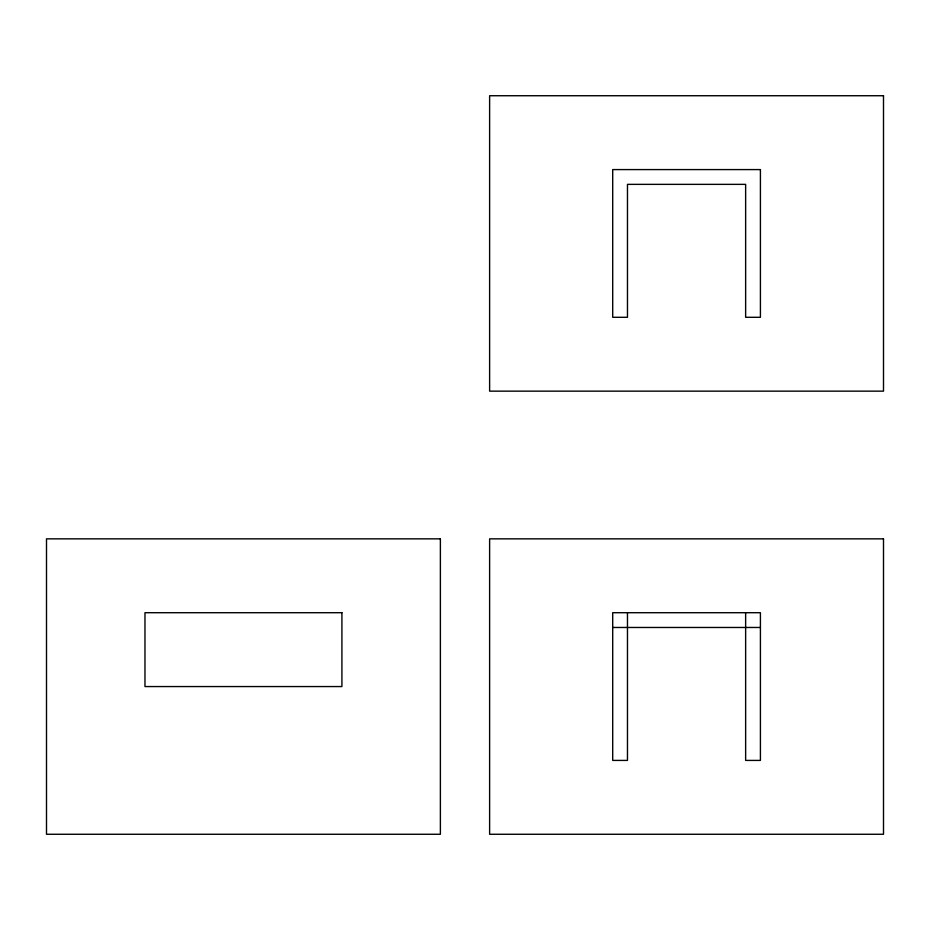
<?xml version="1.0" encoding="UTF-8"?>
<svg xmlns="http://www.w3.org/2000/svg" width="930" height="930" viewBox="0 0 930 930"><rect width="100%" height="100%" fill="white"/><g stroke="black" fill="none" stroke-linecap="round" stroke-linejoin="round"><path stroke-width="1.4" d="M612.707 627.471L760.415 627.471M745.639 612.707L745.639 760.415L760.415 760.415L760.415 612.707L612.707 612.707L612.707 760.415L627.471 760.415L627.471 612.707M883.5 95.732L489.622 95.732L489.622 391.146L883.5 391.146L883.5 95.732M760.415 169.585L612.707 169.585L612.707 317.293L627.471 317.293L627.471 184.361L745.639 184.361L745.639 317.293L760.415 317.293L760.415 169.585M440.378 538.854L46.5 538.854L46.5 834.268L440.378 834.268L440.378 538.854M883.5 538.854L489.622 538.854L489.622 834.268L883.5 834.268L883.5 538.854M341.915 612.707L144.975 612.707L144.975 686.561L341.915 686.561L341.915 612.707"/></g></svg>
